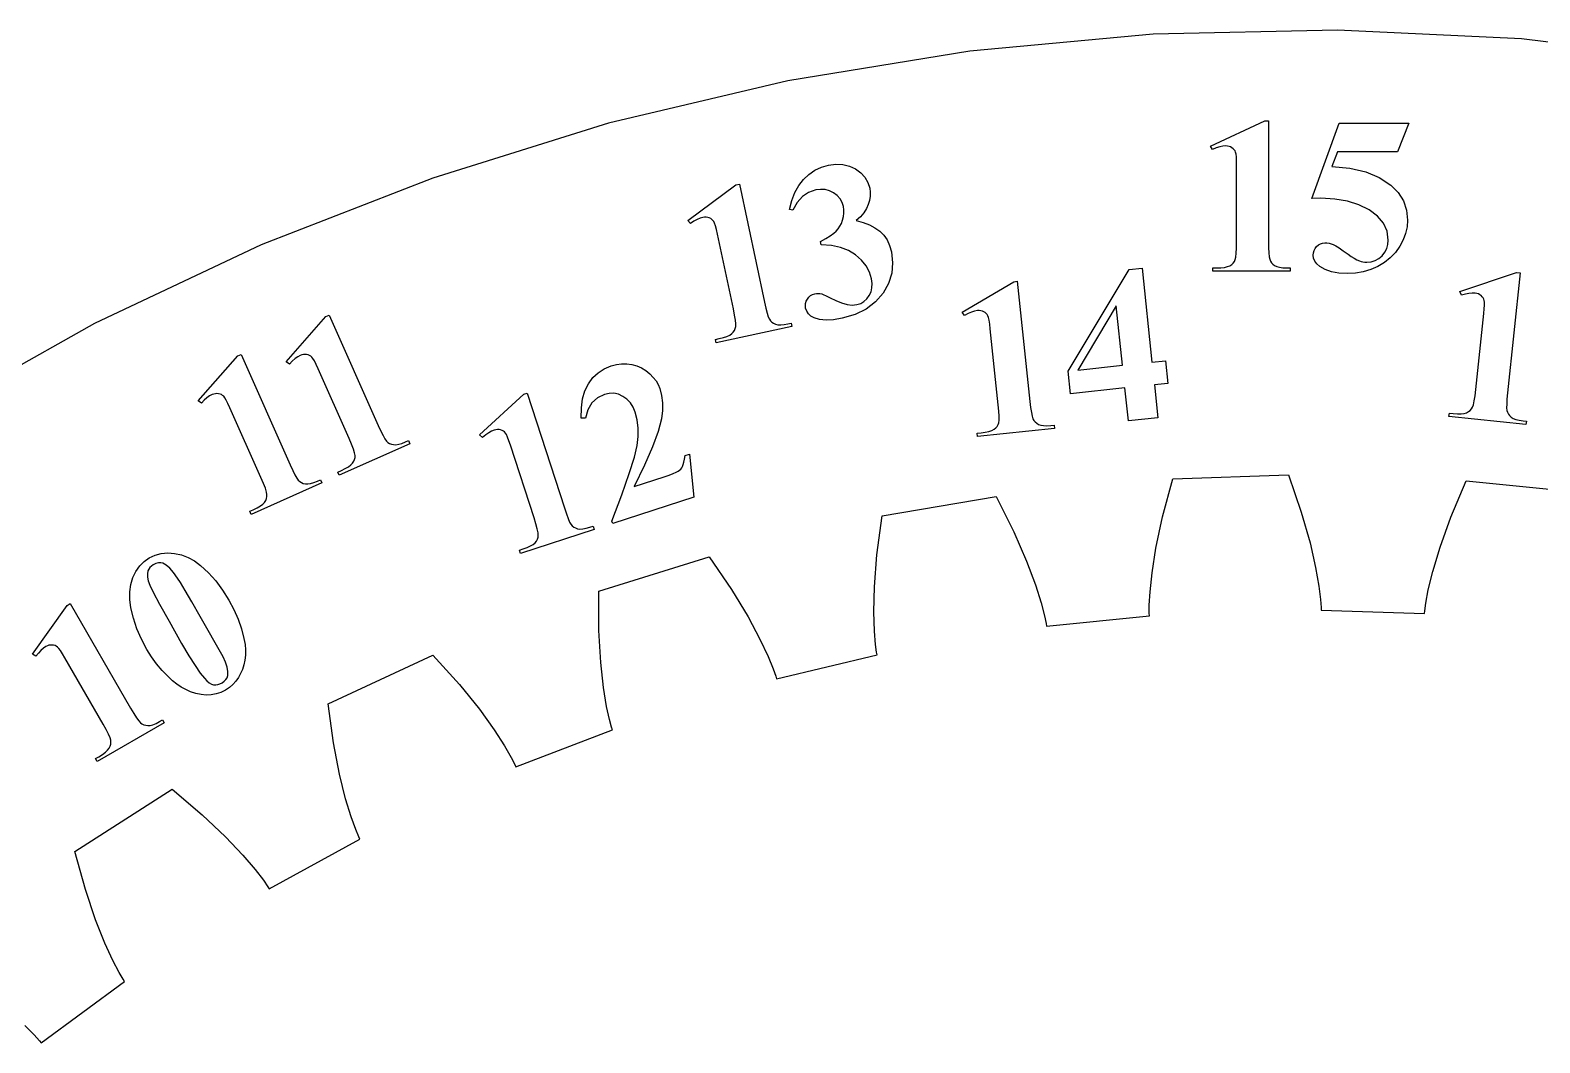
# Model space of a CAD drawing. Header units: metres. Extents: x -322 to 194, y -258 to 258.
# Drawn here: x -96.6 to -11.7, y 91.5 to 148.4 of the extents above; entities that cross this region are included whole.
import ezdxf

# ---------------------------------------------------------------- set-up
doc = ezdxf.new("R2010")
doc.units = ezdxf.units.M

msp = doc.modelspace()

# ---------------------------------------------------------------- linework, layer by layer
for p, q in [((-33.4808, 148.137), (-43.7937, 147.185)), ((-23.1266, 148.368), (-33.4808, 148.137)), ((-12.7816, 147.876), (-23.1266, 148.368)), ((-2.496, 146.664), (-12.7816, 147.876)), ((-43.7937, 147.185), (-54.015, 145.515)), ((-54.015, 145.515), (-64.095, 143.137)), ((-64.095, 143.137), (-73.9845, 140.061)), ((-30.2617, 141.857), (-27.1997, 143.266)), ((-27.1997, 143.266), (-26.9977, 143.266)), ((-26.9977, 143.266), (-26.9977, 136.482)), ((-24.552, 138.913), (-23.016, 143.137)), ((-23.016, 143.137), (-19.112, 143.137)), ((-19.112, 143.137), (-19.752, 141.537)), ((-30.1517, 141.665), (-30.2617, 141.857)), ((-29.9372, 141.751), (-30.1517, 141.665)), ((-29.7395, 141.812), (-29.9372, 141.751)), ((-29.5587, 141.848), (-29.7395, 141.812)), ((-29.3947, 141.861), (-29.5587, 141.848)), ((-29.2997, 141.854), (-29.3947, 141.861)), ((-29.2105, 141.835), (-29.2997, 141.854)), ((-29.1272, 141.804), (-29.2105, 141.835)), ((-29.0497, 141.759), (-29.1272, 141.804)), ((-28.9807, 141.706), (-29.0497, 141.759)), ((-28.9235, 141.647), (-28.9807, 141.706)), ((-28.8782, 141.582), (-28.9235, 141.647)), ((-28.8447, 141.51), (-28.8782, 141.582)), ((-28.8207, 141.409), (-28.8447, 141.51)), ((-28.8035, 141.251), (-28.8207, 141.409)), ((-28.7932, 141.038), (-28.8035, 141.251)), ((-28.7897, 140.77), (-28.7932, 141.038)), ((-23.126, 141.537), (-23.428, 140.705)), ((-19.752, 141.537), (-23.126, 141.537)), ((-73.9845, 140.061), (-83.6354, 136.303)), ((-53.1346, 139.977), (-52.8314, 140.264)), ((-52.8314, 140.264), (-52.496, 140.494)), ((-52.496, 140.494), (-52.1285, 140.668)), ((-52.1285, 140.668), (-51.7289, 140.785)), ((-51.7289, 140.785), (-51.3162, 140.839)), ((-51.3162, 140.839), (-50.9272, 140.821)), ((-50.9272, 140.821), (-50.5619, 140.731)), ((-50.5619, 140.731), (-50.2202, 140.57)), ((-50.2202, 140.57), (-49.9225, 140.354)), ((-49.9225, 140.354), (-49.6891, 140.102)), ((-49.6891, 140.102), (-49.5199, 139.814)), ((-28.7897, 136.482), (-28.7897, 140.77)), ((-23.428, 140.705), (-22.4173, 140.611)), ((-22.4173, 140.611), (-21.5303, 140.406)), ((-21.5303, 140.406), (-20.7668, 140.091)), ((-20.7668, 140.091), (-20.127, 139.667)), ((-59.6406, 137.664), (-56.9382, 139.677)), ((-56.9382, 139.677), (-56.7406, 139.719)), ((-56.7406, 139.719), (-55.3302, 133.084)), ((-53.8004, 138.79), (-53.6217, 139.239)), ((-53.6217, 139.239), (-53.3998, 139.635)), ((-53.3998, 139.635), (-53.1346, 139.977)), ((-52.8497, 139.249), (-53.1978, 139.013)), ((-52.4474, 139.389), (-52.8497, 139.249)), ((-52.1781, 139.423), (-52.4474, 139.389)), ((-51.9219, 139.407), (-52.1781, 139.423)), ((-51.6788, 139.342), (-51.9219, 139.407)), ((-51.4489, 139.227), (-51.6788, 139.342)), ((-51.2464, 139.074), (-51.4489, 139.227)), ((-49.5199, 139.814), (-49.415, 139.49)), ((-49.415, 139.49), (-49.3845, 139.265)), ((-49.3845, 139.265), (-49.388, 139.037)), ((-20.127, 139.667), (-19.7109, 139.247)), ((-19.7109, 139.247), (-19.4138, 138.779)), ((-53.9359, 138.287), (-53.8004, 138.79)), ((-53.4918, 138.68), (-53.7316, 138.25)), ((-53.1978, 139.013), (-53.4918, 138.68)), ((-51.0867, 138.894), (-51.2464, 139.074)), ((-50.9697, 138.686), (-51.0867, 138.894)), ((-50.8955, 138.451), (-50.9697, 138.686)), ((-50.8695, 138.269), (-50.8955, 138.451)), ((-49.4971, 138.572), (-49.6054, 138.34)), ((-49.4256, 138.806), (-49.4971, 138.572)), ((-49.388, 139.037), (-49.4256, 138.806)), ((-24.057, 138.919), (-24.552, 138.913)), ((-23.2723, 138.879), (-24.057, 138.919)), ((-22.558, 138.756), (-23.2723, 138.879)), ((-21.9143, 138.552), (-22.558, 138.756)), ((-21.341, 138.267), (-21.9143, 138.552)), ((-19.4138, 138.779), (-19.2354, 138.262)), ((-59.4931, 137.499), (-59.6406, 137.664)), ((-59.3009, 137.627), (-59.4931, 137.499)), ((-59.1202, 137.727), (-59.3009, 137.627)), ((-58.951, 137.801), (-59.1202, 137.727)), ((-58.7932, 137.847), (-58.951, 137.801)), ((-58.6989, 137.86), (-58.7932, 137.847)), ((-58.6077, 137.86), (-58.6989, 137.86)), ((-58.5196, 137.847), (-58.6077, 137.86)), ((-58.4347, 137.82), (-58.5196, 137.847)), ((-58.3561, 137.782), (-58.4347, 137.82)), ((-58.2879, 137.736), (-58.3561, 137.782)), ((-58.23, 137.682), (-58.2879, 137.736)), ((-58.1824, 137.619), (-58.23, 137.682)), ((-58.1377, 137.524), (-58.1824, 137.619)), ((-58.0882, 137.374), (-58.1377, 137.524)), ((-53.7316, 138.25), (-53.9359, 138.287)), ((-51.0889, 137.346), (-51.0073, 137.511)), ((-51.0073, 137.511), (-50.9397, 137.697)), ((-50.9397, 137.697), (-50.8916, 137.892)), ((-50.8916, 137.892), (-50.8682, 138.082)), ((-50.8682, 138.082), (-50.8695, 138.269)), ((-49.9431, 137.886), (-50.1725, 137.666)), ((-50.1725, 137.666), (-49.783, 137.562)), ((-49.7541, 138.111), (-49.9431, 137.886)), ((-49.783, 137.562), (-49.4336, 137.429)), ((-49.6054, 138.34), (-49.7541, 138.111)), ((-20.8698, 137.916), (-21.341, 138.267)), ((-20.5333, 137.517), (-20.8698, 137.916)), ((-20.3313, 137.068), (-20.5333, 137.517)), ((-19.2354, 138.262), (-19.176, 137.698)), ((-19.176, 137.698), (-19.2038, 137.322)), ((-58.0338, 137.167), (-58.0882, 137.374)), ((-57.9745, 136.905), (-58.0338, 137.167)), ((-57.083, 132.711), (-57.9745, 136.905)), ((-52.1821, 136.501), (-51.8809, 136.667)), ((-51.8809, 136.667), (-51.6326, 136.818)), ((-51.6326, 136.818), (-51.437, 136.954)), ((-51.437, 136.954), (-51.2943, 137.076)), ((-51.2943, 137.076), (-51.1846, 137.201)), ((-51.1846, 137.201), (-51.0889, 137.346)), ((-49.4336, 137.429), (-49.1243, 137.267)), ((-49.1243, 137.267), (-48.855, 137.076)), ((-48.855, 137.076), (-48.6271, 136.85)), ((-48.6271, 136.85), (-48.4416, 136.581)), ((-20.264, 136.571), (-20.3313, 137.068)), ((-19.287, 136.951), (-19.4258, 136.584)), ((-19.2038, 137.322), (-19.287, 136.951)), ((-83.6354, 136.303), (-93.0005, 131.881)), ((-52.1422, 136.313), (-52.1821, 136.501)), ((-51.5751, 136.271), (-52.1422, 136.313)), ((-51.0651, 136.162), (-51.5751, 136.271)), ((-50.6124, 135.987), (-51.0651, 136.162)), ((-50.2168, 135.744), (-50.6124, 135.987)), ((-48.4416, 136.581), (-48.2985, 136.271)), ((-48.2985, 136.271), (-48.198, 135.919)), ((-48.198, 135.919), (-48.1274, 135.302)), ((-28.8342, 135.617), (-28.8095, 135.833)), ((-28.8095, 135.833), (-28.7947, 136.121)), ((-28.7947, 136.121), (-28.7897, 136.482)), ((-26.9977, 136.482), (-26.9936, 136.13)), ((-26.9936, 136.13), (-26.981, 135.848)), ((-26.981, 135.848), (-26.9601, 135.636)), ((-24.488, 135.723), (-24.4757, 135.856)), ((-24.4757, 135.856), (-24.4388, 135.981)), ((-24.4388, 135.981), (-24.3772, 136.098)), ((-24.3772, 136.098), (-24.291, 136.207)), ((-24.291, 136.207), (-24.1885, 136.299)), ((-24.1885, 136.299), (-24.078, 136.365)), ((-24.078, 136.365), (-23.9595, 136.404)), ((-23.9595, 136.404), (-23.833, 136.418)), ((-23.833, 136.418), (-23.7142, 136.411)), ((-23.7142, 136.411), (-23.5948, 136.392)), ((-23.5948, 136.392), (-23.4747, 136.36)), ((-23.4747, 136.36), (-23.354, 136.315)), ((-23.354, 136.315), (-23.2109, 136.243)), ((-23.2109, 136.243), (-23.0245, 136.129)), ((-23.0245, 136.129), (-22.7949, 135.974)), ((-22.7949, 135.974), (-22.522, 135.778)), ((-20.613, 135.695), (-20.4603, 135.886)), ((-20.4603, 135.886), (-20.3513, 136.096)), ((-20.3513, 136.096), (-20.2858, 136.324)), ((-20.2858, 136.324), (-20.264, 136.571)), ((-19.8632, 135.88), (-20.1488, 135.579)), ((-19.62, 136.221), (-19.8632, 135.88)), ((-19.4258, 136.584), (-19.62, 136.221)), ((-49.8851, 135.452), (-50.2168, 135.744)), ((-49.6238, 135.129), (-49.8851, 135.452)), ((-49.4328, 134.775), (-49.6238, 135.129)), ((-48.1274, 135.302), (-48.1825, 134.708)), ((-34.8382, 134.914), (-34.1042, 134.991)), ((-34.1042, 134.991), (-33.549, 129.708)), ((-30.1337, 134.818), (-30.1337, 135.01)), ((-30.1337, 135.01), (-29.9167, 135.01)), ((-29.9167, 135.01), (-29.6736, 135.017)), ((-29.6736, 135.017), (-29.468, 135.04)), ((-29.468, 135.04), (-29.3, 135.079)), ((-29.3, 135.079), (-29.1697, 135.133)), ((-29.1697, 135.133), (-29.0673, 135.2)), ((-29.0673, 135.2), (-28.983, 135.28)), ((-28.983, 135.28), (-28.9168, 135.37)), ((-28.9168, 135.37), (-28.8687, 135.473)), ((-28.8687, 135.473), (-28.8342, 135.617)), ((-26.9601, 135.636), (-26.9307, 135.495)), ((-26.9307, 135.495), (-26.8882, 135.393)), ((-26.8882, 135.393), (-26.8275, 135.301)), ((-26.8275, 135.301), (-26.7487, 135.218)), ((-26.7487, 135.218), (-26.6517, 135.146)), ((-26.6517, 135.146), (-26.5292, 135.086)), ((-26.5292, 135.086), (-26.3747, 135.044)), ((-26.3747, 135.044), (-26.1882, 135.018)), ((-26.1882, 135.018), (-25.9697, 135.01)), ((-25.9697, 135.01), (-25.7817, 135.01)), ((-25.7817, 135.01), (-25.7817, 134.818)), ((-24.4645, 135.549), (-24.488, 135.723)), ((-24.394, 135.385), (-24.4645, 135.549)), ((-24.2765, 135.23), (-24.394, 135.385)), ((-24.112, 135.085), (-24.2765, 135.23)), ((-23.8128, 134.912), (-24.112, 135.085)), ((-22.522, 135.778), (-22.3434, 135.653)), ((-22.3434, 135.653), (-22.1778, 135.55)), ((-22.1778, 135.55), (-22.0249, 135.468)), ((-22.0249, 135.468), (-21.885, 135.407)), ((-21.885, 135.407), (-21.7879, 135.373)), ((-21.7879, 135.373), (-21.6848, 135.349)), ((-21.6848, 135.349), (-21.5754, 135.334)), ((-21.5754, 135.334), (-21.46, 135.33)), ((-21.46, 135.33), (-21.2203, 135.352)), ((-20.847, 135.095), (-21.2479, 134.917)), ((-21.2203, 135.352), (-20.9993, 135.421)), ((-20.9993, 135.421), (-20.7968, 135.535)), ((-20.4767, 135.317), (-20.847, 135.095)), ((-20.7968, 135.535), (-20.613, 135.695)), ((-20.1488, 135.579), (-20.4767, 135.317)), ((-49.3122, 134.388), (-49.4328, 134.775)), ((-49.2785, 134.132), (-49.3122, 134.388)), ((-49.2894, 133.89), (-49.2785, 134.132)), ((-48.3631, 134.136), (-48.6694, 133.587)), ((-48.1825, 134.708), (-48.3631, 134.136)), ((-44.2183, 132.512), (-41.3202, 134.232)), ((-41.3202, 134.232), (-41.1194, 134.254)), ((-41.1194, 134.254), (-40.4102, 127.507)), ((-38.2591, 129.213), (-34.8382, 134.914)), ((-25.7817, 134.818), (-30.1337, 134.818)), ((-23.455, 134.788), (-23.8128, 134.912)), ((-23.0388, 134.714), (-23.455, 134.788)), ((-22.564, 134.69), (-23.0388, 134.714)), ((-22.1064, 134.715), (-22.564, 134.69)), ((-21.6678, 134.791), (-22.1064, 134.715)), ((-21.2479, 134.917), (-21.6678, 134.791)), ((-16.241, 133.674), (-13.0486, 134.754)), ((-12.8477, 134.733), (-13.5568, 127.986)), ((-13.0486, 134.754), (-12.8477, 134.733)), ((-52.9872, 133.139), (-52.9225, 133.26)), ((-52.9225, 133.26), (-52.8378, 133.368)), ((-52.8378, 133.368), (-52.7405, 133.452)), ((-52.7405, 133.452), (-52.6306, 133.514)), ((-52.6306, 133.514), (-52.5083, 133.553)), ((-52.5083, 133.553), (-52.4094, 133.568)), ((-52.4094, 133.568), (-52.3115, 133.573)), ((-52.3115, 133.573), (-52.2144, 133.567)), ((-52.2144, 133.567), (-52.1181, 133.55)), ((-52.1181, 133.55), (-52.0291, 133.517)), ((-52.0291, 133.517), (-51.8677, 133.444)), ((-51.8677, 133.444), (-51.634, 133.332)), ((-51.634, 133.332), (-51.328, 133.18)), ((-49.7398, 133.119), (-49.58, 133.265)), ((-49.58, 133.265), (-49.4451, 133.45)), ((-49.4451, 133.45), (-49.3449, 133.663)), ((-49.3449, 133.663), (-49.2894, 133.89)), ((-48.6694, 133.587), (-49.0892, 133.095)), ((-16.1517, 133.472), (-16.241, 133.674)), ((-15.9294, 133.534), (-16.1517, 133.472)), ((-15.7264, 133.574), (-15.9294, 133.534)), ((-15.5428, 133.592), (-15.7264, 133.574)), ((-15.3784, 133.587), (-15.5428, 133.592)), ((-15.2845, 133.57), (-15.3784, 133.587)), ((-15.1978, 133.542), (-15.2845, 133.57)), ((-15.1183, 133.502), (-15.1978, 133.542)), ((-15.0459, 133.45), (-15.1183, 133.502)), ((-14.9827, 133.39), (-15.0459, 133.45)), ((-14.9321, 133.325), (-14.9827, 133.39)), ((-14.8938, 133.256), (-14.9321, 133.325)), ((-14.868, 133.181), (-14.8938, 133.256)), ((-57.013, 132.358), (-57.083, 132.711)), ((-55.3302, 133.084), (-55.253, 132.741)), ((-55.253, 132.741), (-55.1821, 132.468)), ((-55.1821, 132.468), (-55.1176, 132.265)), ((-53.0359, 132.883), (-53.025, 133.013)), ((-53.0199, 132.747), (-53.0359, 132.883)), ((-53.025, 133.013), (-52.9872, 133.139)), ((-52.9601, 132.571), (-53.0199, 132.747)), ((-52.8611, 132.422), (-52.9601, 132.571)), ((-52.7227, 132.298), (-52.8611, 132.422)), ((-51.328, 133.18), (-50.9967, 133.037)), ((-50.9967, 133.037), (-50.6873, 132.95)), ((-50.6873, 132.95), (-50.3998, 132.919)), ((-50.3998, 132.919), (-50.1341, 132.945)), ((-49.6109, 132.697), (-50.2345, 132.392)), ((-50.1341, 132.945), (-49.9245, 133.012)), ((-49.9245, 133.012), (-49.7398, 133.119)), ((-49.0892, 133.095), (-49.6109, 132.697)), ((-44.0888, 132.333), (-44.2183, 132.512)), ((-43.8844, 132.44), (-44.0888, 132.333)), ((-43.6941, 132.521), (-43.8844, 132.44)), ((-43.5181, 132.576), (-43.6941, 132.521)), ((-43.3564, 132.606), (-43.5181, 132.576)), ((-43.2612, 132.609), (-43.3564, 132.606)), ((-43.1705, 132.6), (-43.2612, 132.609)), ((-43.0843, 132.577), (-43.1705, 132.6)), ((-43.0027, 132.541), (-43.0843, 132.577)), ((-42.9285, 132.496), (-43.0027, 132.541)), ((-42.8654, 132.443), (-42.9285, 132.496)), ((-42.8135, 132.383), (-42.8654, 132.443)), ((-35.5549, 132.874), (-37.718, 129.27)), ((-35.2039, 129.534), (-35.5549, 132.874)), ((-15.339, 128.174), (-14.8908, 132.438)), ((-14.8908, 132.438), (-14.8661, 132.706)), ((-14.8547, 133.077), (-14.868, 133.181)), ((-14.8661, 132.706), (-14.8541, 132.919)), ((-14.8541, 132.919), (-14.8547, 133.077)), ((-93.0005, 131.881), (-102.034, 126.816)), ((-82.22, 129.738), (-79.9955, 132.27)), ((-79.9955, 132.27), (-79.8109, 132.352)), ((-79.8109, 132.352), (-77.0516, 126.154)), ((-53.7948, 131.709), (-58.0517, 130.804)), ((-57.0221, 131.495), (-56.9763, 131.598)), ((-56.9676, 132.073), (-57.013, 132.358)), ((-56.9763, 131.598), (-56.9505, 131.708)), ((-56.9467, 131.856), (-56.9676, 132.073)), ((-56.9505, 131.708), (-56.9467, 131.856)), ((-55.1176, 132.265), (-55.0594, 132.132)), ((-55.0594, 132.132), (-54.9967, 132.042)), ((-54.9967, 132.042), (-54.9182, 131.964)), ((-54.9182, 131.964), (-54.8239, 131.9)), ((-54.8239, 131.9), (-54.714, 131.849)), ((-54.714, 131.849), (-54.5818, 131.816)), ((-54.5818, 131.816), (-54.4218, 131.807)), ((-54.4218, 131.807), (-54.2341, 131.82)), ((-54.2341, 131.82), (-54.0186, 131.858)), ((-54.0186, 131.858), (-53.8347, 131.897)), ((-53.8347, 131.897), (-53.7948, 131.709)), ((-52.5452, 132.201), (-52.7227, 132.298)), ((-52.2405, 132.11), (-52.5452, 132.201)), ((-51.8748, 132.076), (-52.2405, 132.11)), ((-51.448, 132.099), (-51.8748, 132.076)), ((-50.9602, 132.181), (-51.448, 132.099)), ((-50.2345, 132.392), (-50.9602, 132.181)), ((-42.7728, 132.315), (-42.8135, 132.383)), ((-42.7382, 132.216), (-42.7728, 132.315)), ((-42.7047, 132.062), (-42.7382, 132.216)), ((-42.6721, 131.851), (-42.7047, 132.062)), ((-42.6406, 131.584), (-42.6721, 131.851)), ((-42.1924, 127.319), (-42.6406, 131.584)), ((-58.0916, 130.992), (-57.8793, 131.037)), ((-58.0517, 130.804), (-58.0916, 130.992)), ((-57.8793, 131.037), (-57.6431, 131.095)), ((-57.6431, 131.095), (-57.4468, 131.16)), ((-57.4468, 131.16), (-57.2905, 131.233)), ((-57.2905, 131.233), (-57.1742, 131.313)), ((-57.1742, 131.313), (-57.0881, 131.4)), ((-57.0881, 131.4), (-57.0221, 131.495)), ((-87.1732, 127.533), (-84.9486, 130.064)), ((-84.9486, 130.064), (-84.764, 130.147)), ((-84.764, 130.147), (-82.0047, 123.949)), ((-81.7243, 129.909), (-81.8801, 129.772)), ((-81.574, 130.016), (-81.7243, 129.909)), ((-81.4292, 130.093), (-81.574, 130.016)), ((-81.3398, 130.126), (-81.4292, 130.093)), ((-81.2506, 130.145), (-81.3398, 130.126)), ((-81.1617, 130.15), (-81.2506, 130.145)), ((-81.073, 130.141), (-81.1617, 130.15)), ((-80.9883, 130.121), (-81.073, 130.141)), ((-80.912, 130.09), (-80.9883, 130.121)), ((-80.844, 130.049), (-80.912, 130.09)), ((-80.7844, 129.997), (-80.844, 130.049)), ((-80.721, 129.914), (-80.7844, 129.997)), ((-80.6413, 129.777), (-80.721, 129.914)), ((-82.0415, 129.607), (-82.22, 129.738)), ((-81.8801, 129.772), (-82.0415, 129.607)), ((-80.5452, 129.587), (-80.6413, 129.777)), ((-80.4328, 129.343), (-80.5452, 129.587)), ((-78.6887, 125.425), (-80.4328, 129.343)), ((-64.9809, 128.84), (-64.6845, 129.12)), ((-64.6845, 129.12), (-64.3424, 129.341)), ((-64.3424, 129.341), (-63.9544, 129.504)), ((-63.9544, 129.504), (-63.6614, 129.58)), ((-63.6614, 129.58), (-63.37, 129.617)), ((-63.37, 129.617), (-63.0802, 129.615)), ((-63.0802, 129.615), (-62.7921, 129.573)), ((-62.7921, 129.573), (-62.5133, 129.496)), ((-62.5133, 129.496), (-62.2525, 129.384)), ((-62.2525, 129.384), (-62.0097, 129.237)), ((-62.0097, 129.237), (-61.785, 129.056)), ((-61.785, 129.056), (-61.5877, 128.857)), ((-38.1253, 127.94), (-38.2591, 129.213)), ((-37.718, 129.27), (-35.2039, 129.534)), ((-33.549, 129.708), (-32.7852, 129.788)), ((-32.7852, 129.788), (-32.6514, 128.515)), ((-65.4271, 128.106), (-65.2314, 128.502)), ((-65.2314, 128.502), (-64.9809, 128.84)), ((-61.5877, 128.857), (-61.4271, 128.654)), ((-61.4271, 128.654), (-61.3032, 128.447)), ((-61.3032, 128.447), (-61.216, 128.237)), ((-61.216, 128.237), (-61.1164, 127.841)), ((-35.0701, 128.261), (-38.1253, 127.94)), ((-34.8761, 126.415), (-35.0701, 128.261)), ((-32.6514, 128.515), (-33.4152, 128.435)), ((-33.4152, 128.435), (-33.2212, 126.589)), ((-15.3815, 127.816), (-15.339, 128.174)), ((-86.9946, 127.402), (-87.1732, 127.533)), ((-86.8333, 127.567), (-86.9946, 127.402)), ((-86.6774, 127.703), (-86.8333, 127.567)), ((-86.5271, 127.81), (-86.6774, 127.703)), ((-86.3823, 127.888), (-86.5271, 127.81)), ((-86.2929, 127.921), (-86.3823, 127.888)), ((-86.2038, 127.94), (-86.2929, 127.921)), ((-86.1148, 127.945), (-86.2038, 127.94)), ((-86.0261, 127.936), (-86.1148, 127.945)), ((-85.9414, 127.916), (-86.0261, 127.936)), ((-85.8651, 127.885), (-85.9414, 127.916)), ((-85.7971, 127.844), (-85.8651, 127.885)), ((-85.7375, 127.792), (-85.7971, 127.844)), ((-85.6741, 127.709), (-85.7375, 127.792)), ((-85.5944, 127.572), (-85.6741, 127.709)), ((-85.4983, 127.382), (-85.5944, 127.572)), ((-85.3859, 127.137), (-85.4983, 127.382)), ((-71.3491, 125.621), (-68.8721, 127.906)), ((-68.8721, 127.906), (-68.68, 127.968)), ((-68.68, 127.968), (-66.5836, 121.516)), ((-65.6288, 127.136), (-65.5596, 127.651)), ((-65.5596, 127.651), (-65.4271, 128.106)), ((-65.0352, 127.422), (-65.2585, 127.038)), ((-64.7262, 127.71), (-65.0352, 127.422)), ((-64.3315, 127.901), (-64.7262, 127.71)), ((-64.0664, 127.959), (-64.3315, 127.901)), ((-63.8055, 127.96), (-64.0664, 127.959)), ((-63.5488, 127.903), (-63.8055, 127.96)), ((-63.2964, 127.789), (-63.5488, 127.903)), ((-63.0645, 127.626), (-63.2964, 127.789)), ((-62.8705, 127.423), (-63.0645, 127.626)), ((-62.7144, 127.178), (-62.8705, 127.423)), ((-61.1164, 127.841), (-61.0684, 127.425)), ((-61.0684, 127.425), (-61.072, 126.989)), ((-42.1597, 126.961), (-42.1924, 127.319)), ((-40.4102, 127.507), (-40.3693, 127.157)), ((-15.523, 127.179), (-15.4736, 127.319)), ((-15.4736, 127.319), (-15.4264, 127.531)), ((-15.4264, 127.531), (-15.3815, 127.816)), ((-13.6064, 127.355), (-13.6077, 127.142)), ((-13.5894, 127.636), (-13.6064, 127.355)), ((-13.5568, 127.986), (-13.5894, 127.636)), ((-83.6418, 123.22), (-85.3859, 127.137)), ((-65.6348, 126.563), (-65.6288, 127.136)), ((-65.3961, 126.556), (-65.6348, 126.563)), ((-65.2585, 127.038), (-65.3961, 126.556)), ((-62.5961, 126.893), (-62.7144, 127.178)), ((-62.4874, 126.461), (-62.5961, 126.893)), ((-62.4341, 126.006), (-62.4874, 126.461)), ((-61.1271, 126.533), (-61.307, 125.823)), ((-61.072, 126.989), (-61.1271, 126.533)), ((-42.1443, 126.673), (-42.1597, 126.961)), ((-42.1462, 126.455), (-42.1443, 126.673)), ((-40.3693, 127.157), (-40.3274, 126.879)), ((-40.3274, 126.879), (-40.2844, 126.67)), ((-40.2844, 126.67), (-40.2404, 126.532)), ((-40.2404, 126.532), (-40.1875, 126.435)), ((-33.2212, 126.589), (-34.8761, 126.415)), ((-16.8496, 126.659), (-16.8295, 126.85)), ((-12.5214, 126.204), (-16.8496, 126.659)), ((-16.8295, 126.85), (-16.6137, 126.828)), ((-16.6137, 126.828), (-16.371, 126.81)), ((-16.371, 126.81), (-16.1642, 126.811)), ((-16.1642, 126.811), (-15.9931, 126.832)), ((-15.9931, 126.832), (-15.8579, 126.872)), ((-15.8579, 126.872), (-15.749, 126.929)), ((-15.749, 126.929), (-15.6568, 126.999)), ((-15.6568, 126.999), (-15.5815, 127.082)), ((-15.5815, 127.082), (-15.523, 127.179)), ((-13.6077, 127.142), (-13.5934, 126.998)), ((-13.5934, 126.998), (-13.5617, 126.892)), ((-13.5617, 126.892), (-13.5109, 126.794)), ((-13.5109, 126.794), (-13.4411, 126.704)), ((-13.4411, 126.704), (-13.3524, 126.622)), ((-13.3524, 126.622), (-13.2367, 126.55)), ((-13.2367, 126.55), (-13.0875, 126.491)), ((-13.0875, 126.491), (-12.9047, 126.446)), ((-77.0516, 126.154), (-76.9048, 125.835)), ((-76.9048, 125.835), (-76.7787, 125.583)), ((-71.1852, 125.472), (-71.3491, 125.621)), ((-71.0075, 125.619), (-71.1852, 125.472)), ((-70.8383, 125.739), (-71.0075, 125.619)), ((-70.6777, 125.829), (-70.8383, 125.739)), ((-70.5255, 125.891), (-70.6777, 125.829)), ((-70.4331, 125.915), (-70.5255, 125.891)), ((-70.3425, 125.924), (-70.4331, 125.915)), ((-70.2535, 125.92), (-70.3425, 125.924)), ((-70.1662, 125.902), (-70.2535, 125.92)), ((-70.0841, 125.873), (-70.1662, 125.902)), ((-70.0114, 125.834), (-70.0841, 125.873)), ((-69.9481, 125.786), (-70.0114, 125.834)), ((-69.8943, 125.728), (-69.9481, 125.786)), ((-69.8399, 125.639), (-69.8943, 125.728)), ((-69.7749, 125.495), (-69.8399, 125.639)), ((-62.4363, 125.527), (-62.4341, 126.006)), ((-61.307, 125.823), (-61.6221, 124.951)), ((-43.3752, 125.715), (-43.1594, 125.738)), ((-43.3551, 125.524), (-43.3752, 125.715)), ((-39.027, 125.979), (-43.3551, 125.524)), ((-43.1594, 125.738), (-42.9183, 125.771)), ((-42.9183, 125.771), (-42.7163, 125.815)), ((-42.7163, 125.815), (-42.5533, 125.871)), ((-42.5533, 125.871), (-42.4293, 125.938)), ((-42.4293, 125.938), (-42.3345, 126.016)), ((-42.3345, 126.016), (-42.259, 126.104)), ((-42.259, 126.104), (-42.2026, 126.201)), ((-42.2026, 126.201), (-42.1655, 126.308)), ((-42.1655, 126.308), (-42.1462, 126.455)), ((-40.1875, 126.435), (-40.1175, 126.35)), ((-40.1175, 126.35), (-40.0305, 126.276)), ((-40.0305, 126.276), (-39.9265, 126.214)), ((-39.9265, 126.214), (-39.7984, 126.168)), ((-39.7984, 126.168), (-39.6403, 126.142)), ((-39.6403, 126.142), (-39.4522, 126.136)), ((-39.4522, 126.136), (-39.234, 126.15)), ((-39.234, 126.15), (-39.047, 126.17)), ((-39.047, 126.17), (-39.027, 125.979)), ((-12.9047, 126.446), (-12.6883, 126.415)), ((-12.6883, 126.415), (-12.5013, 126.395)), ((-12.5013, 126.395), (-12.5214, 126.204)), ((-75.2639, 125.129), (-79.2397, 123.359)), ((-78.5468, 125.094), (-78.6887, 125.425)), ((-78.4431, 124.825), (-78.5468, 125.094)), ((-78.3776, 124.618), (-78.4431, 124.825)), ((-76.7787, 125.583), (-76.6735, 125.398)), ((-76.6735, 125.398), (-76.589, 125.28)), ((-76.589, 125.28), (-76.5087, 125.204)), ((-76.5087, 125.204), (-76.4158, 125.145)), ((-76.4158, 125.145), (-76.3103, 125.102)), ((-76.3103, 125.102), (-76.1921, 125.075)), ((-76.1921, 125.075), (-76.056, 125.07)), ((-76.056, 125.07), (-75.8976, 125.094)), ((-75.8976, 125.094), (-75.7169, 125.147)), ((-75.7169, 125.147), (-75.5138, 125.228)), ((-75.5138, 125.228), (-75.342, 125.304)), ((-75.342, 125.304), (-75.2639, 125.129)), ((-69.6993, 125.295), (-69.7749, 125.495)), ((-69.613, 125.041), (-69.6993, 125.295)), ((-68.2879, 120.963), (-69.613, 125.041)), ((-62.6462, 124.374), (-62.4939, 125.025)), ((-62.4939, 125.025), (-62.4363, 125.527)), ((-61.6221, 124.951), (-62.0725, 123.918)), ((-82.0047, 123.949), (-81.8579, 123.63)), ((-78.7221, 123.833), (-78.5843, 123.936)), ((-78.5843, 123.936), (-78.4872, 124.038)), ((-78.4872, 124.038), (-78.4211, 124.142)), ((-78.4211, 124.142), (-78.3763, 124.249)), ((-78.3505, 124.472), (-78.3776, 124.618)), ((-78.3763, 124.249), (-78.3528, 124.359)), ((-78.3528, 124.359), (-78.3505, 124.472)), ((-62.9324, 123.449), (-62.6462, 124.374)), ((-62.0725, 123.918), (-62.6581, 122.725)), ((-59.9388, 123.853), (-59.8988, 123.951)), ((-59.8988, 123.951), (-59.8604, 124.086)), ((-59.8604, 124.086), (-59.8236, 124.257)), ((-59.8236, 124.257), (-59.7883, 124.465)), ((-59.7883, 124.465), (-59.5449, 124.544)), ((-59.5449, 124.544), (-59.3134, 122.129)), ((-83.4999, 122.889), (-83.6418, 123.22)), ((-81.8579, 123.63), (-81.7319, 123.377)), ((-81.7319, 123.377), (-81.6266, 123.192)), ((-81.6266, 123.192), (-81.5421, 123.075)), ((-81.5421, 123.075), (-81.4618, 122.999)), ((-80.4669, 123.022), (-80.2952, 123.099)), ((-80.2952, 123.099), (-80.2171, 122.923)), ((-79.3178, 123.534), (-79.1196, 123.622)), ((-79.2397, 123.359), (-79.3178, 123.534)), ((-79.1196, 123.622), (-78.9005, 123.728)), ((-78.9005, 123.728), (-78.7221, 123.833)), ((-63.3525, 122.25), (-62.9324, 123.449)), ((-62.6581, 122.725), (-60.9785, 123.27)), ((-60.9785, 123.27), (-60.697, 123.365)), ((-60.697, 123.365), (-60.4717, 123.449)), ((-60.4717, 123.449), (-60.3025, 123.521)), ((-60.3025, 123.521), (-60.1894, 123.582)), ((-60.1894, 123.582), (-60.11, 123.641)), ((-60.11, 123.641), (-60.0417, 123.706)), ((-60.0417, 123.706), (-59.9846, 123.776)), ((-59.9846, 123.776), (-59.9388, 123.853)), ((-32.9489, 121.023), (-32.3674, 123.16)), ((-32.3674, 123.16), (-25.8752, 123.377)), ((-25.8752, 123.377), (-25.1523, 121.284)), ((-80.2171, 122.923), (-84.1928, 121.153)), ((-83.3962, 122.62), (-83.4999, 122.889)), ((-83.3308, 122.412), (-83.3962, 122.62)), ((-83.3036, 122.266), (-83.3308, 122.412)), ((-83.3059, 122.153), (-83.3036, 122.266)), ((-81.4618, 122.999), (-81.369, 122.94)), ((-81.369, 122.94), (-81.2634, 122.896)), ((-81.2634, 122.896), (-81.1452, 122.869)), ((-81.1452, 122.869), (-81.0091, 122.865)), ((-81.0091, 122.865), (-80.8507, 122.889)), ((-80.8507, 122.889), (-80.67, 122.941)), ((-80.67, 122.941), (-80.4669, 123.022)), ((-63.9065, 120.777), (-63.3525, 122.25)), ((-16.7472, 121.003), (-15.8861, 123.043)), ((-15.8861, 123.043), (-9.42284, 122.393)), ((-84.2709, 121.329), (-84.0727, 121.417)), ((-84.0727, 121.417), (-83.8536, 121.523)), ((-83.8536, 121.523), (-83.6752, 121.628)), ((-83.6752, 121.628), (-83.5374, 121.731)), ((-83.5374, 121.731), (-83.4403, 121.833)), ((-83.4403, 121.833), (-83.3743, 121.937)), ((-83.3743, 121.937), (-83.3295, 122.043)), ((-83.3295, 122.043), (-83.3059, 122.153)), ((-66.5836, 121.516), (-66.471, 121.183)), ((-59.3134, 122.129), (-63.8651, 120.65)), ((-48.7173, 121.079), (-42.3119, 122.159)), ((-42.3119, 122.159), (-41.3165, 120.181)), ((-84.1928, 121.153), (-84.2709, 121.329)), ((-68.1813, 120.619), (-68.2879, 120.963)), ((-68.1064, 120.34), (-68.1813, 120.619)), ((-66.471, 121.183), (-66.372, 120.919)), ((-66.372, 120.919), (-66.2866, 120.724)), ((-66.2866, 120.724), (-66.2149, 120.598)), ((-66.2149, 120.598), (-66.143, 120.515)), ((-63.8651, 120.65), (-63.9065, 120.777)), ((-49.0088, 118.884), (-48.7173, 121.079)), ((-33.3242, 119.266), (-32.9489, 121.023)), ((-25.1523, 121.284), (-24.6605, 119.556)), ((-17.3533, 119.312), (-16.7472, 121.003)), ((-64.9129, 120.31), (-69.0519, 118.965)), ((-68.156, 119.658), (-68.1003, 119.76)), ((-68.063, 120.127), (-68.1064, 120.34)), ((-68.1003, 119.76), (-68.0654, 119.867)), ((-68.0654, 119.867), (-68.0513, 119.979)), ((-68.0513, 119.979), (-68.063, 120.127)), ((-66.143, 120.515), (-66.0568, 120.446)), ((-66.0568, 120.446), (-65.9564, 120.392)), ((-65.9564, 120.392), (-65.8417, 120.353)), ((-65.8417, 120.353), (-65.7068, 120.334)), ((-65.7068, 120.334), (-65.5467, 120.341)), ((-65.5467, 120.341), (-65.3615, 120.375)), ((-65.3615, 120.375), (-65.1511, 120.434)), ((-65.1511, 120.434), (-64.9723, 120.492)), ((-64.9723, 120.492), (-64.9129, 120.31)), ((-41.3165, 120.181), (-40.5988, 118.535)), ((-89.9195, 118.71), (-89.5955, 118.862)), ((-89.5955, 118.862), (-89.2513, 118.954)), ((-89.2513, 118.954), (-88.8869, 118.988)), ((-88.8869, 118.988), (-88.5024, 118.963)), ((-88.5024, 118.963), (-88.1149, 118.88)), ((-88.1149, 118.88), (-87.7427, 118.74)), ((-69.1113, 119.147), (-68.9049, 119.214)), ((-69.0519, 118.965), (-69.1113, 119.147)), ((-68.9049, 119.214), (-68.676, 119.297)), ((-68.676, 119.297), (-68.4876, 119.382)), ((-68.4876, 119.382), (-68.3398, 119.471)), ((-68.3398, 119.471), (-68.2324, 119.562)), ((-68.2324, 119.562), (-68.156, 119.658)), ((-49.1466, 117.093), (-49.0088, 118.884)), ((-33.5459, 117.864), (-33.3242, 119.266)), ((-24.6605, 119.556), (-24.3456, 118.172)), ((-17.7599, 117.952), (-17.3533, 119.312)), ((-90.6704, 117.955), (-90.4591, 118.255)), ((-90.4591, 118.255), (-90.2088, 118.507)), ((-90.2088, 118.507), (-89.9195, 118.71)), ((-89.9971, 117.98), (-90.0267, 117.817)), ((-89.9543, 118.078), (-89.9971, 117.98)), ((-89.8902, 118.168), (-89.9543, 118.078)), ((-89.8048, 118.248), (-89.8902, 118.168)), ((-89.6981, 118.32), (-89.8048, 118.248)), ((-89.5498, 118.392), (-89.6981, 118.32)), ((-89.4106, 118.43), (-89.5498, 118.392)), ((-89.2804, 118.435), (-89.4106, 118.43)), ((-89.1594, 118.407), (-89.2804, 118.435)), ((-88.9741, 118.304), (-89.1594, 118.407)), ((-88.7739, 118.131), (-88.9741, 118.304)), ((-88.5589, 117.888), (-88.7739, 118.131)), ((-87.7427, 118.74), (-87.3857, 118.542)), ((-87.3857, 118.542), (-87.0438, 118.287)), ((-87.0438, 118.287), (-86.5971, 117.874)), ((-64.6439, 116.837), (-58.4397, 118.762)), ((-58.4397, 118.762), (-57.1895, 116.934)), ((-40.5988, 118.535), (-40.1022, 117.205)), ((-24.3456, 118.172), (-24.1625, 117.113)), ((-91.0239, 116.804), (-90.9646, 117.218)), ((-90.9646, 117.218), (-90.8428, 117.605)), ((-90.8428, 117.605), (-90.6704, 117.955)), ((-90.0267, 117.817), (-90.0198, 117.629)), ((-90.0198, 117.629), (-89.9764, 117.415)), ((-89.9764, 117.415), (-89.8964, 117.176)), ((-89.8964, 117.176), (-89.7105, 116.782)), ((-88.329, 117.575), (-88.5589, 117.888)), ((-88.1742, 117.329), (-88.329, 117.575)), ((-87.9098, 116.886), (-88.1742, 117.329)), ((-86.5971, 117.874), (-86.1817, 117.412)), ((-86.1817, 117.412), (-85.7977, 116.901)), ((-40.1022, 117.205), (-39.7796, 116.18)), ((-33.6579, 116.796), (-33.5459, 117.864)), ((-18.0133, 116.908), (-17.7599, 117.952)), ((-91.0208, 116.363), (-91.0239, 116.804)), ((-90.9553, 115.896), (-91.0208, 116.363)), ((-89.7105, 116.782), (-89.3492, 116.105)), ((-87.5358, 116.248), (-87.9098, 116.886)), ((-85.7977, 116.901), (-85.445, 116.342)), ((-85.445, 116.342), (-85.1608, 115.806)), ((-64.6403, 114.623), (-64.6439, 116.837)), ((-57.1895, 116.934), (-56.2587, 115.398)), ((-49.1794, 115.673), (-49.1466, 117.093)), ((-33.698, 116.045), (-33.6579, 116.796)), ((-24.1625, 117.113), (-24.0724, 116.367)), ((-24.0724, 116.367), (-24.0411, 115.923)), ((-18.1531, 116.169), (-18.0133, 116.908)), ((-96.4855, 113.293), (-94.5378, 116.043)), ((-94.5378, 116.043), (-94.3628, 116.144)), ((-94.3628, 116.144), (-90.9708, 110.269)), ((-90.8119, 115.314), (-90.9553, 115.896)), ((-89.3492, 116.105), (-88.8125, 115.145)), ((-87.0524, 115.414), (-87.5358, 116.248)), ((-85.1608, 115.806), (-84.9248, 115.266)), ((-49.1481, 114.6), (-49.1794, 115.673)), ((-39.7796, 116.18), (-39.5909, 115.452)), ((-39.5909, 115.452), (-39.5007, 115.017)), ((-39.4774, 114.871), (-33.6934, 115.453)), ((-33.6995, 115.6), (-33.698, 116.045)), ((-33.6934, 115.453), (-33.6995, 115.6)), ((-24.0411, 115.923), (-24.0374, 115.776)), ((-24.0374, 115.776), (-18.2275, 115.582)), ((-18.2275, 115.582), (-18.2139, 115.728)), ((-18.2139, 115.728), (-18.1531, 116.169)), ((-90.6135, 114.732), (-90.8119, 115.314)), ((-90.3603, 114.151), (-90.6135, 114.732)), ((-88.8125, 115.145), (-88.1004, 113.901)), ((-85.774, 113.15), (-87.0524, 115.414)), ((-84.9248, 115.266), (-84.7369, 114.722)), ((-84.7369, 114.722), (-84.5971, 114.173)), ((-64.5381, 112.83), (-64.6403, 114.623)), ((-56.2587, 115.398), (-55.5893, 114.146)), ((-49.0877, 113.85), (-49.1481, 114.6)), ((-39.5007, 115.017), (-39.4774, 114.871)), ((-95.6507, 113.771), (-95.7362, 113.729)), ((-95.564, 113.799), (-95.6507, 113.771)), ((-95.4761, 113.814), (-95.564, 113.799)), ((-95.3869, 113.814), (-95.4761, 113.814)), ((-95.3006, 113.803), (-95.3869, 113.814)), ((-95.2215, 113.78), (-95.3006, 113.803)), ((-95.1496, 113.746), (-95.2215, 113.78)), ((-95.0849, 113.701), (-95.1496, 113.746)), ((-90.0523, 113.57), (-90.3603, 114.151)), ((-88.1004, 113.901), (-87.694, 113.213)), ((-84.5971, 114.173), (-84.5389, 113.845)), ((-84.5389, 113.845), (-84.5112, 113.534)), ((-55.5893, 114.146), (-55.1331, 113.173)), ((-49.03, 113.409), (-49.0877, 113.85)), ((-96.2943, 113.182), (-96.4855, 113.293)), ((-96.1511, 113.363), (-96.2943, 113.182)), ((-96.0104, 113.515), (-96.1511, 113.363)), ((-95.8721, 113.637), (-96.0104, 113.515)), ((-95.7362, 113.729), (-95.8721, 113.637)), ((-95.0131, 113.625), (-95.0849, 113.701)), ((-94.9195, 113.497), (-95.0131, 113.625)), ((-94.8041, 113.318), (-94.9195, 113.497)), ((-94.6668, 113.087), (-94.8041, 113.318)), ((-92.5228, 109.373), (-94.6668, 113.087)), ((-89.7924, 113.153), (-90.0523, 113.57)), ((-89.5078, 112.759), (-89.7924, 113.153)), ((-87.694, 113.213), (-87.3459, 112.657)), ((-85.6373, 112.847), (-85.774, 113.15)), ((-84.5472, 112.961), (-84.6059, 112.697)), ((-84.5139, 113.239), (-84.5472, 112.961)), ((-84.5112, 113.534), (-84.5139, 113.239)), ((-79.8631, 110.511), (-73.9707, 113.245)), ((-73.9707, 113.245), (-72.4881, 111.601)), ((-55.1331, 113.173), (-54.849, 112.478)), ((-54.6591, 111.917), (-49.0043, 113.264)), ((-49.0043, 113.264), (-49.03, 113.409)), ((-89.1983, 112.388), (-89.5078, 112.759)), ((-88.8642, 112.04), (-89.1983, 112.388)), ((-88.6094, 111.81), (-88.8642, 112.04)), ((-87.3459, 112.657), (-87.056, 112.234)), ((-87.056, 112.234), (-86.8243, 111.943)), ((-85.5483, 112.569), (-85.6373, 112.847)), ((-85.507, 112.318), (-85.5483, 112.569)), ((-85.5475, 111.975), (-85.5134, 112.092)), ((-85.5134, 112.092), (-85.507, 112.318)), ((-84.7869, 112.209), (-84.9093, 111.984)), ((-84.6858, 112.447), (-84.7869, 112.209)), ((-84.6059, 112.697), (-84.6858, 112.447)), ((-64.3814, 111.419), (-64.5381, 112.83)), ((-54.849, 112.478), (-54.7016, 112.058)), ((-54.7016, 112.058), (-54.6591, 111.917)), ((-88.3646, 111.614), (-88.6094, 111.81)), ((-88.1296, 111.452), (-88.3646, 111.614)), ((-87.9045, 111.324), (-88.1296, 111.452)), ((-87.6031, 111.19), (-87.9045, 111.324)), ((-87.3061, 111.092), (-87.6031, 111.19)), ((-86.8243, 111.943), (-86.6802, 111.798)), ((-86.6802, 111.798), (-86.5451, 111.69)), ((-86.5451, 111.69), (-86.4191, 111.617)), ((-86.4191, 111.617), (-86.3021, 111.58)), ((-86.3021, 111.58), (-86.1876, 111.573)), ((-86.1876, 111.573), (-86.07, 111.589)), ((-86.07, 111.589), (-85.9492, 111.627)), ((-85.9492, 111.627), (-85.8252, 111.688)), ((-85.6315, 111.283), (-85.8954, 111.152)), ((-85.8252, 111.688), (-85.7034, 111.773)), ((-85.7034, 111.773), (-85.6109, 111.868)), ((-85.4149, 111.426), (-85.6315, 111.283)), ((-85.6109, 111.868), (-85.5475, 111.975)), ((-85.2223, 111.59), (-85.4149, 111.426)), ((-85.0538, 111.776), (-85.2223, 111.59)), ((-84.9093, 111.984), (-85.0538, 111.776)), ((-72.4881, 111.601), (-71.3608, 110.202)), ((-64.2072, 110.359), (-64.3814, 111.419)), ((-87.0134, 111.029), (-87.3061, 111.092)), ((-86.7252, 111.001), (-87.0134, 111.029)), ((-86.4422, 111.012), (-86.7252, 111.001)), ((-86.1656, 111.062), (-86.4422, 111.012)), ((-85.8954, 111.152), (-86.1656, 111.062)), ((-79.5643, 108.317), (-79.8631, 110.511)), ((-64.0476, 109.624), (-64.2072, 110.359)), ((-90.9708, 110.269), (-90.7914, 109.967)), ((-90.7914, 109.967), (-90.6397, 109.729)), ((-90.6397, 109.729), (-90.5157, 109.556)), ((-90.5157, 109.556), (-90.4193, 109.448)), ((-89.5381, 109.407), (-89.3446, 109.509)), ((-89.3446, 109.509), (-89.1817, 109.603)), ((-89.1817, 109.603), (-89.0858, 109.436)), ((-71.3608, 110.202), (-70.5306, 109.05)), ((-63.9315, 109.195), (-64.0476, 109.624)), ((-89.0858, 109.436), (-92.8547, 107.26)), ((-92.347, 109.059), (-92.5228, 109.373)), ((-92.2157, 108.802), (-92.347, 109.059)), ((-92.129, 108.602), (-92.2157, 108.802)), ((-90.4193, 109.448), (-90.3316, 109.381)), ((-90.3316, 109.381), (-90.233, 109.332)), ((-90.233, 109.332), (-90.1236, 109.3)), ((-90.1236, 109.3), (-90.0032, 109.285)), ((-90.0032, 109.285), (-89.8674, 109.295)), ((-89.8674, 109.295), (-89.7123, 109.336)), ((-89.7123, 109.336), (-89.5381, 109.407)), ((-70.5306, 109.05), (-69.9487, 108.147)), ((-69.3115, 106.965), (-63.8867, 109.054)), ((-63.8867, 109.054), (-63.9315, 109.195)), ((-92.3895, 107.786), (-92.2633, 107.903)), ((-92.2633, 107.903), (-92.1774, 108.015)), ((-92.1774, 108.015), (-92.1225, 108.125)), ((-92.0867, 108.46), (-92.129, 108.602)), ((-92.1225, 108.125), (-92.0891, 108.236)), ((-92.0891, 108.236), (-92.0772, 108.347)), ((-92.0772, 108.347), (-92.0867, 108.46)), ((-79.224, 106.553), (-79.5643, 108.317)), ((-69.9487, 108.147), (-69.5744, 107.495)), ((-92.9507, 107.427), (-92.7628, 107.535)), ((-92.8547, 107.26), (-92.9507, 107.427)), ((-92.7628, 107.535), (-92.556, 107.663)), ((-92.556, 107.663), (-92.3895, 107.786)), ((-69.5744, 107.495), (-69.3724, 107.099)), ((-69.3724, 107.099), (-69.3115, 106.965)), ((-78.8807, 105.175), (-79.224, 106.553)), ((-94.1033, 102.212), (-88.6279, 105.708)), ((-88.6279, 105.708), (-86.9393, 104.275)), ((-78.5668, 104.148), (-78.8807, 105.175)), ((-86.9393, 104.275), (-85.6356, 103.039)), ((-78.3106, 103.441), (-78.5668, 104.148)), ((-85.6356, 103.039), (-84.6593, 102.009)), ((-83.1732, 100.104), (-78.0753, 102.898)), ((-78.1384, 103.031), (-78.3106, 103.441)), ((-78.0753, 102.898), (-78.1384, 103.031)), ((-93.5147, 100.078), (-94.1033, 102.212)), ((-84.6593, 102.009), (-83.9623, 101.191)), ((-83.9623, 101.191), (-83.5045, 100.595)), ((-83.5045, 100.595), (-83.2514, 100.229)), ((-83.2514, 100.229), (-83.1732, 100.104)), ((-92.9423, 98.3748), (-93.5147, 100.078)), ((-92.4185, 97.0554), (-92.9423, 98.3748)), ((-91.9704, 96.0791), (-92.4185, 97.0554)), ((-91.6224, 95.4129), (-91.9704, 96.0791)), ((-91.397, 95.0293), (-91.6224, 95.4129)), ((-95.9967, 91.4575), (-91.3167, 94.9057)), ((-91.3167, 94.9057), (-91.397, 95.0293)), ((-96.9237, 92.4295), (-96.3905, 91.8997)), ((-96.3905, 91.8997), (-96.0909, 91.5708)), ((-96.0909, 91.5708), (-95.9967, 91.4575))]:
    msp.add_line(p, q)

doc.saveas('drawing.dxf')
